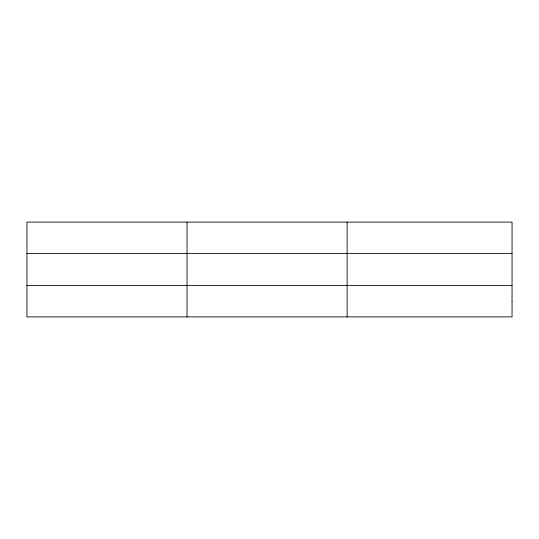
<?xml version="1.0" encoding="UTF-8"?>
<svg xmlns="http://www.w3.org/2000/svg" width="539" height="539" viewBox="0 0 539 539"><rect width="100%" height="100%" fill="white"/><g stroke="black" fill="none" stroke-linecap="round" stroke-linejoin="round"><path stroke-width="0.81" d="M187.033 222.108L187.033 316.892M347.116 222.108L347.116 316.892M26.95 253.391L512.05 253.391M26.95 285.609L512.05 285.609M512.05 301.247L512.05 316.892L26.95 316.892L26.95 222.108L512.05 222.108L512.05 301.247"/></g></svg>
